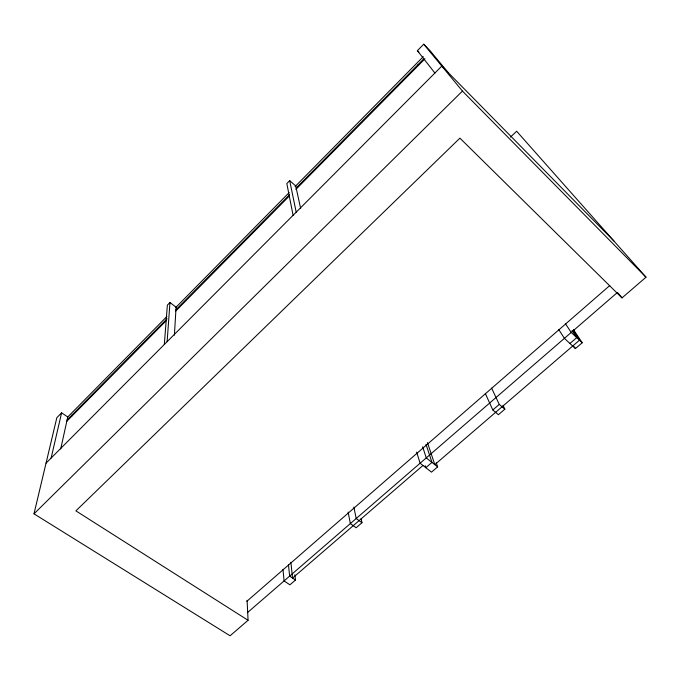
<?xml version="1.0" encoding="UTF-8"?>
<svg xmlns="http://www.w3.org/2000/svg" width="680" height="680" viewBox="0 0 680 680"><rect width="100%" height="100%" fill="white"/><g stroke="black" fill="none" stroke-linecap="round" stroke-linejoin="round"><path stroke-width="1.02" d="M174.394 335.18L176.077 307.199L169.966 302.515L167.356 305.175L164.322 344.488M167.127 341.675L169.966 302.515M71.647 416.373L71.918 415.098M60.707 448.962L67.762 416.984L166.897 316.506M51.127 458.048L61.608 412.82L67.762 416.984M247.103 600.346L248.064 620.288L230.078 635.792L34 513.833L56.84 417.681L61.608 412.82M300.662 208.539L295.724 185.929L289.697 180.642L286.824 183.566L293.089 215.305M434.894 73.041L417.384 50.66L423.725 44.208L429.632 50.218L448.137 72.531M175.839 307.445L289.127 192.619M295.094 186.575L423.291 56.635M67.099 419.976L167.076 318.75M176.026 309.68L289.425 194.854M296.14 188.054L423.759 58.837M66.819 421.251L166.056 320.807M175.755 310.99L289.17 196.206M295.885 189.406L424.957 58.76M46.036 463.156L441.813 66.096L613.938 241.034M34 513.833L462.442 91.078L423.725 44.208M510.485 137.088L516.63 131.231L646 277.202L621.987 297.908L459.918 138.142L75.897 510.867L248.064 620.288M246.831 601.307L609.748 285.566M247.409 612.663L617.38 292.51M422.969 465.46L292.561 578.085L290.878 562.326M294.89 574.779L295.477 580.048L289.926 584.825L284.087 580.924L282.974 569.313M361.105 518.593L361.973 522.733L356.142 527.756L350.353 523.583L348.143 512.108M503.03 405.356L504.849 409.181L498.406 414.707L492.804 409.964L499.256 404.404L491.623 388.135M569.942 343.476L576.75 337.611L572.05 330.539M436.288 462.859L437.639 466.879L431.502 472.149L420.104 463.225L416.644 452.123M558.679 329.434L564.409 338.351L575.433 348.576L582.241 342.737L573.427 329.562M295.477 580.048L289.637 576.121L288.447 564.562M361.973 522.733L356.192 518.525L353.889 507.11M437.639 466.879L426.258 457.904L422.662 446.794M499.256 404.404L504.849 409.181M582.241 342.737L571.226 332.452L565.377 323.612M417.384 50.66L418.863 52.156M462.442 91.078L646 277.202M618.06 293.029L621.987 297.908M418.115 64.549L418.6 65.195M573.027 330.48L579.496 340.178L434.8 464.644L427.457 442.587M574.285 346.808L575.433 348.576M485.358 393.575L492.804 409.964M425.977 444.269L431.962 462.4L425.825 467.695L425.178 465.681M289.697 180.642L296.191 212.185"/></g></svg>
